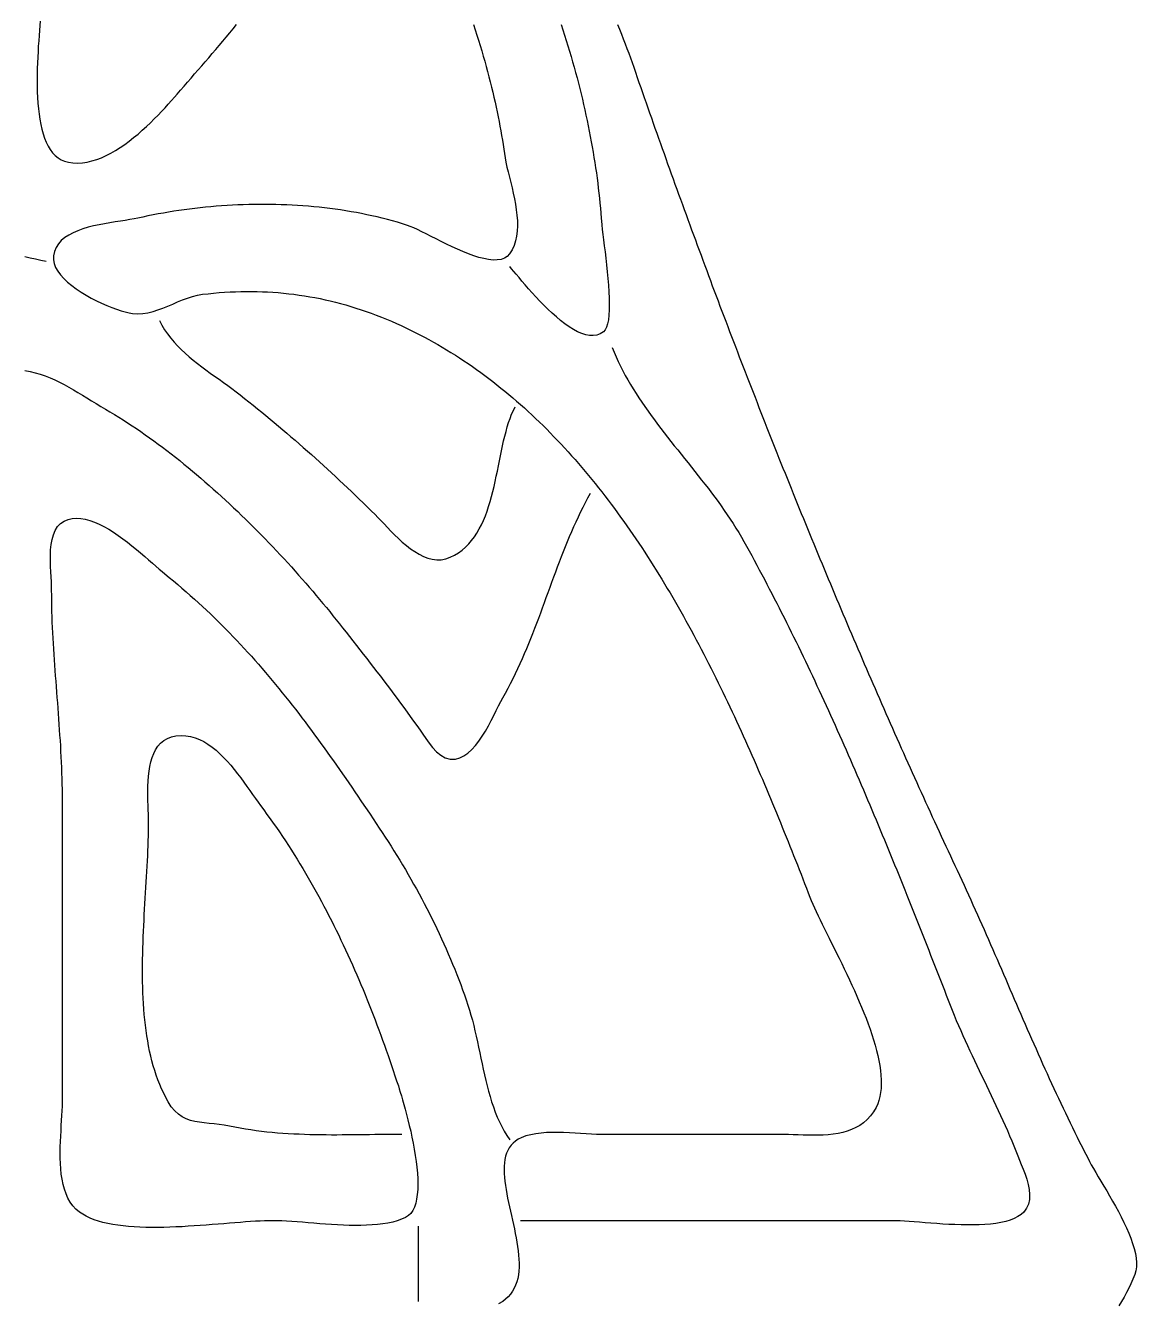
# Model space of a CAD drawing. Header units: millimetres. Extents: x 11 to 803, y 3 to 1113.
# Drawn here: x 415.7 to 621.8, y 177.7 to 414.6 of the extents above; entities that cross this region are included whole.
import ezdxf

# ---------------------------------------------------------------- set-up
doc = ezdxf.new("R2010")
doc.units = ezdxf.units.MM
doc.layers.add('0_0_0', color=3, linetype='Continuous')

msp = doc.modelspace()

# ---------------------------------------------------------------- linework, layer by layer
at = {"layer": '0_0_0'}
for points in [[(418.37, 415.48), (418.31, 414.63), (418.25, 413.74), (418.18, 412.81), (418.12, 411.84), (418.05, 410.84), (418, 409.82), (417.94, 408.78), (417.9, 407.72), (417.86, 406.66), (417.84, 405.58), (417.83, 404.5), (417.84, 403.42), (417.86, 402.35), (417.91, 401.29), (417.97, 400.24), (418.06, 399.22), (418.18, 398.22), (418.32, 397.25), (418.5, 396.31), (418.7, 395.41), (418.94, 394.55), (419.21, 393.74), (419.53, 392.98), (419.88, 392.27), (420.27, 391.63), (420.71, 391.05), (421.19, 390.54), (421.72, 390.1), (422.3, 389.75), (422.93, 389.47), (423.62, 389.29), (424.48, 389.16), (425.36, 389.13), (426.23, 389.18), (427.12, 389.31), (428, 389.52), (428.89, 389.79), (429.77, 390.13), (430.65, 390.52), (431.52, 390.97), (432.39, 391.47), (433.24, 392.02), (434.09, 392.6), (434.92, 393.21), (435.74, 393.86), (436.55, 394.52), (437.33, 395.21), (438.1, 395.91), (438.84, 396.61), (439.56, 397.32), (440.26, 398.02), (440.93, 398.72), (441.56, 399.41), (442.17, 400.07), (442.75, 400.72), (443.29, 401.33), (443.79, 401.92), (444.44, 402.66), (445.09, 403.41), (445.74, 404.16), (446.39, 404.91), (447.05, 405.66), (447.7, 406.41), (448.36, 407.16), (449.02, 407.92), (449.67, 408.68), (450.33, 409.43), (450.98, 410.19), (451.63, 410.96), (452.28, 411.72), (452.93, 412.49), (453.57, 413.27), (454.21, 414.04), (454.84, 414.82)], [(498.77, 414.85), (499.1, 413.87), (499.42, 412.89), (499.73, 411.91), (500.03, 410.93), (500.32, 409.96), (500.61, 408.98), (500.89, 408.02), (501.16, 407.05), (501.42, 406.09), (501.67, 405.13), (501.91, 404.18), (502.14, 403.24), (502.37, 402.3), (502.59, 401.37), (502.8, 400.45), (503, 399.53), (503.19, 398.62), (503.37, 397.72), (503.55, 396.83), (503.71, 395.95), (503.87, 395.09), (504.02, 394.23), (504.16, 393.38), (504.29, 392.55), (504.41, 391.72), (504.52, 390.92), (504.65, 390.12), (504.82, 389.28), (505.01, 388.4), (505.23, 387.48), (505.46, 386.53), (505.7, 385.55), (505.94, 384.55), (506.17, 383.53), (506.39, 382.51), (506.58, 381.49), (506.74, 380.46), (506.86, 379.45), (506.94, 378.44), (506.96, 377.46), (506.92, 376.5), (506.8, 375.57), (506.61, 374.68), (506.34, 373.83), (505.97, 373.03), (505.5, 372.28), (505.06, 371.81), (504.52, 371.47), (503.9, 371.25), (503.2, 371.15), (502.43, 371.14), (501.6, 371.23), (500.72, 371.4), (499.8, 371.64), (498.84, 371.94), (497.85, 372.3), (496.84, 372.7), (495.83, 373.14), (494.82, 373.61), (493.81, 374.09), (492.82, 374.57), (491.85, 375.06), (490.92, 375.53), (490.03, 375.98), (489.19, 376.4), (488.42, 376.78), (487.71, 377.1), (487.07, 377.37), (486.52, 377.57), (485.61, 377.86), (484.68, 378.14), (483.75, 378.4), (482.81, 378.65), (481.87, 378.9), (480.92, 379.13), (479.96, 379.35), (479, 379.55), (478.04, 379.75), (477.07, 379.94), (476.09, 380.11), (475.11, 380.27), (474.13, 380.43), (473.15, 380.57), (472.16, 380.7), (471.16, 380.82), (470.17, 380.93), (469.17, 381.03), (468.17, 381.12), (467.16, 381.2), (466.16, 381.27), (465.15, 381.32), (464.15, 381.37), (463.14, 381.41), (462.13, 381.44), (461.12, 381.46), (460.11, 381.47), (459.1, 381.46), (458.09, 381.45), (457.08, 381.43), (456.08, 381.4), (455.07, 381.36), (454.06, 381.31), (453.06, 381.26), (452.06, 381.19), (451.06, 381.11), (450.06, 381.03), (449.07, 380.93), (448.08, 380.83), (447.09, 380.72), (446.11, 380.59), (445.13, 380.46), (444.15, 380.33), (443.18, 380.18), (442.21, 380.02), (441.25, 379.86), (440.29, 379.69), (439.34, 379.51), (438.4, 379.32), (437.46, 379.12), (436.52, 378.92), (435.82, 378.77), (435.04, 378.64), (434.19, 378.5), (433.28, 378.36), (432.32, 378.22), (431.34, 378.06), (430.33, 377.88), (429.31, 377.69), (428.3, 377.46), (427.3, 377.21), (426.33, 376.92), (425.4, 376.59), (424.52, 376.21), (423.71, 375.78), (422.97, 375.3), (422.32, 374.76), (421.77, 374.16), (421.34, 373.49), (421.03, 372.74), (420.85, 371.91), (420.84, 371.2), (420.99, 370.48), (421.26, 369.77), (421.67, 369.07), (422.18, 368.38), (422.79, 367.7), (423.49, 367.04), (424.26, 366.4), (425.1, 365.78), (425.99, 365.18), (426.91, 364.62), (427.86, 364.09), (428.82, 363.59), (429.79, 363.13), (430.74, 362.72), (431.67, 362.34), (432.56, 362.02), (433.4, 361.74), (434.19, 361.52), (434.9, 361.35), (435.52, 361.25), (436.5, 361.18), (437.46, 361.23), (438.4, 361.37), (439.33, 361.59), (440.25, 361.88), (441.16, 362.22), (442.07, 362.59), (442.98, 362.98), (443.89, 363.37), (444.8, 363.75), (445.71, 364.09), (446.64, 364.39), (447.57, 364.63), (448.52, 364.79), (449.55, 364.9), (450.58, 365), (451.6, 365.09), (452.61, 365.16), (453.62, 365.22), (454.63, 365.26), (455.64, 365.29), (456.64, 365.3), (457.63, 365.3), (458.63, 365.29), (459.62, 365.26), (460.6, 365.22), (461.59, 365.16), (462.57, 365.09), (463.55, 365), (464.52, 364.9), (465.49, 364.78), (466.46, 364.65), (467.43, 364.5), (468.4, 364.34), (469.36, 364.17), (470.32, 363.98), (471.28, 363.78), (472.23, 363.56), (473.19, 363.32), (474.14, 363.08), (475.09, 362.81), (476.04, 362.53), (476.99, 362.24), (477.93, 361.93), (478.88, 361.61), (479.82, 361.27), (480.76, 360.92), (481.71, 360.56), (482.65, 360.17), (483.59, 359.78), (484.52, 359.37), (485.4, 358.97), (486.27, 358.56), (487.13, 358.15), (487.99, 357.72), (488.84, 357.29), (489.68, 356.84), (490.52, 356.39), (491.35, 355.93), (492.18, 355.46), (493, 354.98), (493.81, 354.49), (494.62, 354), (495.43, 353.49), (496.22, 352.98), (497.02, 352.46), (497.8, 351.93), (498.58, 351.39), (499.36, 350.84), (500.13, 350.29), (500.89, 349.73), (501.65, 349.16), (502.4, 348.58), (503.15, 348), (503.89, 347.4), (504.63, 346.8), (505.36, 346.2), (506.08, 345.58), (506.8, 344.96), (507.52, 344.33), (508.23, 343.7), (508.93, 343.06), (509.63, 342.41), (510.33, 341.75), (511.02, 341.09), (511.7, 340.42), (512.38, 339.74), (513.05, 339.06), (513.72, 338.37), (514.39, 337.68), (515.05, 336.98), (515.7, 336.27), (516.35, 335.56), (516.99, 334.84), (517.63, 334.12), (518.27, 333.39), (518.9, 332.66), (519.52, 331.92), (520.15, 331.17), (520.76, 330.42), (521.37, 329.67), (521.98, 328.91), (522.58, 328.14), (523.18, 327.37), (523.77, 326.6), (524.36, 325.82), (524.95, 325.03), (525.53, 324.24), (526.1, 323.45), (526.68, 322.65), (527.24, 321.85), (527.81, 321.04), (528.37, 320.23), (528.92, 319.42), (529.47, 318.6), (530.02, 317.78), (530.56, 316.95), (531.1, 316.13), (531.63, 315.29), (532.16, 314.46), (532.69, 313.62), (533.21, 312.78), (533.73, 311.93), (534.24, 311.08), (534.75, 310.23), (535.26, 309.38), (535.76, 308.52), (536.26, 307.66), (536.76, 306.8), (537.25, 305.93), (537.74, 305.06), (538.22, 304.19), (538.71, 303.32), (539.18, 302.45), (539.66, 301.57), (540.13, 300.7), (540.59, 299.82), (541.06, 298.93), (541.52, 298.05), (541.98, 297.17), (542.43, 296.28), (542.88, 295.39), (543.33, 294.5), (543.77, 293.61), (544.21, 292.72), (544.65, 291.83), (545.08, 290.94), (545.51, 290.04), (545.94, 289.15), (546.37, 288.25), (546.79, 287.35), (547.21, 286.46), (547.62, 285.56), (548.04, 284.66), (548.45, 283.76), (548.85, 282.87), (549.26, 281.97), (549.66, 281.07), (550.06, 280.17), (550.46, 279.28), (550.85, 278.38), (551.24, 277.48), (551.63, 276.59), (552.01, 275.69), (552.4, 274.8), (552.78, 273.9), (553.16, 273.01), (553.53, 272.12), (553.91, 271.23), (554.28, 270.34), (554.64, 269.45), (555.01, 268.56), (555.37, 267.67), (555.74, 266.79), (556.09, 265.91), (556.45, 265.02), (556.81, 264.14), (557.16, 263.27), (557.51, 262.39), (557.86, 261.52), (558.2, 260.65), (558.55, 259.78), (558.89, 258.91), (559.23, 258.05), (559.57, 257.18), (559.91, 256.32), (560.24, 255.47), (560.57, 254.61), (560.9, 253.76), (561.23, 252.92), (561.48, 252.3), (561.75, 251.65), (562.06, 250.97), (562.39, 250.25), (562.74, 249.5), (563.11, 248.72), (563.5, 247.91), (563.91, 247.07), (564.34, 246.21), (564.78, 245.33), (565.23, 244.42), (565.69, 243.5), (566.16, 242.55), (566.63, 241.6), (567.11, 240.62), (567.59, 239.64), (568.06, 238.64), (568.54, 237.63), (569.01, 236.62), (569.48, 235.6), (569.93, 234.57), (570.38, 233.55), (570.81, 232.52), (571.23, 231.5), (571.63, 230.47), (572.02, 229.46), (572.38, 228.44), (572.72, 227.44), (573.04, 226.45), (573.33, 225.47), (573.59, 224.5), (573.82, 223.55), (574.02, 222.61), (574.18, 221.69), (574.31, 220.8), (574.4, 219.92), (574.45, 219.07), (574.46, 218.25), (574.42, 217.45), (574.34, 216.68), (574.2, 215.94), (574.02, 215.24), (573.79, 214.57), (573.5, 213.93), (573, 213.09), (572.45, 212.34), (571.85, 211.68), (571.19, 211.1), (570.49, 210.6), (569.74, 210.18), (568.96, 209.82), (568.14, 209.53), (567.3, 209.29), (566.43, 209.1), (565.54, 208.96), (564.63, 208.86), (563.7, 208.8), (562.77, 208.77), (561.84, 208.76), (560.9, 208.77), (559.97, 208.79), (559.05, 208.82), (558.14, 208.85), (557.25, 208.88), (556.37, 208.91), (555.52, 208.92), (522.52, 208.92), (521.63, 208.93), (520.68, 208.97), (519.7, 209.02), (518.68, 209.09), (517.64, 209.15), (516.58, 209.21), (515.52, 209.26), (514.46, 209.29), (513.4, 209.29), (512.36, 209.26), (511.34, 209.18), (510.36, 209.06), (509.41, 208.87), (508.52, 208.63), (507.67, 208.31), (507.1, 208.02), (506.59, 207.69), (506.15, 207.32), (505.76, 206.91), (505.43, 206.45), (505.16, 205.96), (504.94, 205.44), (504.76, 204.88), (504.63, 204.29), (504.54, 203.68), (504.49, 203.03), (504.47, 202.36), (504.49, 201.67), (504.54, 200.96), (504.62, 200.22), (504.71, 199.47), (504.84, 198.7), (504.97, 197.92), (505.13, 197.12), (505.29, 196.32), (505.47, 195.51), (505.65, 194.69), (505.83, 193.86), (506.02, 193.04), (506.2, 192.21), (506.38, 191.38), (506.55, 190.56), (506.71, 189.74), (506.85, 188.92), (506.97, 188.12), (507.08, 187.33), (507.16, 186.54), (507.22, 185.78), (507.24, 185.03), (507.24, 184.29), (507.2, 183.58), (507.12, 182.89), (507, 182.22), (506.83, 181.57), (506.62, 180.96), (506.36, 180.37), (506.05, 179.82), (505.68, 179.29), (505.25, 178.81), (504.76, 178.36), (504.21, 177.94), (503.44, 177.5)], [(515.08, 414.82), (515.4, 413.83), (515.71, 412.85), (516.02, 411.86), (516.32, 410.87), (516.62, 409.88), (516.91, 408.89), (517.19, 407.9), (517.47, 406.91), (517.74, 405.92), (518.01, 404.93), (518.27, 403.93), (518.52, 402.94), (518.76, 401.95), (519, 400.96), (519.23, 399.97), (519.45, 398.98), (519.67, 398), (519.88, 397.01), (520.09, 396.03), (520.28, 395.05), (520.47, 394.07), (520.65, 393.1), (520.83, 392.12), (520.99, 391.15), (521.15, 390.19), (521.31, 389.22), (521.45, 388.26), (521.59, 387.31), (521.72, 386.35), (521.84, 385.41), (521.95, 384.46), (522.06, 383.53), (522.16, 382.59), (522.25, 381.67), (522.33, 380.74), (522.4, 379.83), (522.47, 378.92), (522.52, 378.35), (522.59, 377.65), (522.69, 376.83), (522.8, 375.91), (522.93, 374.89), (523.07, 373.8), (523.21, 372.65), (523.35, 371.46), (523.49, 370.23), (523.61, 368.98), (523.73, 367.73), (523.83, 366.49), (523.9, 365.27), (523.96, 364.09), (523.98, 362.97), (523.96, 361.92), (523.91, 360.94), (523.82, 360.07), (523.67, 359.31), (523.48, 358.67), (523.23, 358.17), (522.92, 357.82), (522.32, 357.46), (521.69, 357.23), (521.03, 357.13), (520.33, 357.15), (519.61, 357.28), (518.87, 357.52), (518.11, 357.85), (517.33, 358.26), (516.54, 358.75), (515.75, 359.3), (514.96, 359.92), (514.17, 360.58), (513.38, 361.28), (512.61, 362.01), (511.85, 362.76), (511.1, 363.53), (510.38, 364.3), (509.69, 365.06), (509.02, 365.81), (508.39, 366.54), (507.79, 367.24), (507.24, 367.89), (506.73, 368.49), (506.27, 369.04), (505.87, 369.52), (505.52, 369.92)], [(525.53, 414.85), (525.89, 413.95), (526.24, 413.05), (526.59, 412.16), (526.93, 411.27), (527.26, 410.39), (527.59, 409.52), (527.91, 408.64), (528.22, 407.78), (528.52, 406.92), (528.85, 405.97), (529.17, 405.03), (529.5, 404.09), (529.83, 403.15), (530.16, 402.21), (530.48, 401.27), (530.81, 400.32), (531.15, 399.38), (531.48, 398.44), (531.81, 397.5), (532.14, 396.56), (532.47, 395.61), (532.81, 394.67), (533.14, 393.73), (533.48, 392.79), (533.81, 391.84), (534.15, 390.9), (534.49, 389.96), (534.82, 389.01), (535.16, 388.07), (535.5, 387.13), (535.84, 386.19), (536.18, 385.24), (536.52, 384.3), (536.86, 383.36), (537.2, 382.41), (537.55, 381.47), (537.89, 380.53), (538.23, 379.58), (538.58, 378.64), (538.92, 377.7), (539.27, 376.75), (539.61, 375.81), (539.96, 374.87), (540.31, 373.93), (540.66, 372.98), (541.01, 372.04), (541.36, 371.1), (541.71, 370.15), (542.06, 369.21), (542.41, 368.27), (542.76, 367.33), (543.11, 366.38), (543.47, 365.44), (543.82, 364.5), (544.18, 363.56), (544.53, 362.61), (544.89, 361.67), (545.24, 360.73), (545.6, 359.79), (545.96, 358.84), (546.32, 357.9), (546.67, 356.96), (547.03, 356.02), (547.39, 355.08), (547.75, 354.14), (548.12, 353.2), (548.48, 352.26), (548.84, 351.31), (549.2, 350.37), (549.57, 349.43), (549.93, 348.49), (550.3, 347.55), (550.66, 346.61), (551.03, 345.67), (551.4, 344.73), (551.76, 343.79), (552.13, 342.85), (552.5, 341.91), (552.87, 340.98), (553.24, 340.04), (553.61, 339.1), (553.98, 338.16), (554.35, 337.22), (554.73, 336.28), (555.1, 335.35), (555.47, 334.41), (555.85, 333.47), (556.22, 332.54), (556.6, 331.6), (556.97, 330.66), (557.35, 329.73), (557.73, 328.79), (558.1, 327.85), (558.48, 326.92), (558.86, 325.98), (559.24, 325.05), (559.62, 324.11), (560, 323.18), (560.38, 322.25), (560.77, 321.31), (561.15, 320.38), (561.53, 319.45), (561.92, 318.51), (562.3, 317.58), (562.68, 316.65), (563.07, 315.72), (563.46, 314.79), (563.84, 313.86), (564.23, 312.93), (564.62, 312), (565.01, 311.07), (565.4, 310.14), (565.79, 309.21), (566.18, 308.28), (566.57, 307.35), (566.96, 306.42), (567.35, 305.49), (567.74, 304.57), (568.14, 303.64), (568.53, 302.71), (568.93, 301.79), (569.32, 300.86), (569.72, 299.94), (570.11, 299.01), (570.51, 298.09), (570.91, 297.16), (571.3, 296.24), (571.7, 295.32), (572.1, 294.39), (572.5, 293.47), (572.9, 292.55), (573.3, 291.63), (573.71, 290.71), (574.11, 289.79), (574.51, 288.87), (574.91, 287.95), (575.32, 287.03), (575.72, 286.11), (576.13, 285.19), (576.53, 284.28), (576.94, 283.36), (577.34, 282.44), (577.75, 281.53), (578.16, 280.61), (578.57, 279.7), (578.98, 278.78), (579.39, 277.87), (579.8, 276.96), (580.21, 276.04), (580.62, 275.13), (581.03, 274.22), (581.44, 273.31), (581.86, 272.4), (582.27, 271.49), (582.68, 270.58), (583.1, 269.67), (583.51, 268.76), (583.93, 267.86), (584.35, 266.95), (584.76, 266.04), (585.18, 265.14), (585.6, 264.23), (586.02, 263.33), (586.44, 262.42), (586.86, 261.52), (587.28, 260.62), (587.7, 259.72), (588.12, 258.82), (588.54, 257.92), (588.97, 257.01), (589.39, 256.1), (589.81, 255.18), (590.23, 254.27), (590.65, 253.36), (591.06, 252.44), (591.47, 251.53), (591.89, 250.61), (592.3, 249.69), (592.7, 248.78), (593.11, 247.86), (593.52, 246.94), (593.92, 246.02), (594.33, 245.1), (594.73, 244.17), (595.13, 243.25), (595.54, 242.33), (595.94, 241.41), (596.34, 240.48), (596.74, 239.56), (597.14, 238.63), (597.54, 237.71), (597.94, 236.79), (598.34, 235.86), (598.74, 234.94), (599.14, 234.01), (599.54, 233.09), (599.94, 232.17), (600.34, 231.24), (600.74, 230.32), (601.14, 229.4), (601.55, 228.47), (601.95, 227.55), (602.35, 226.63), (602.76, 225.71), (603.17, 224.79), (603.58, 223.87), (603.99, 222.95), (604.4, 222.03), (604.81, 221.11), (605.23, 220.2), (605.64, 219.28), (606.06, 218.37), (606.48, 217.45), (606.9, 216.54), (607.33, 215.63), (607.75, 214.72), (608.18, 213.81), (608.61, 212.9), (609.05, 212), (609.48, 211.09), (609.92, 210.19), (610.37, 209.29), (610.81, 208.39), (611.26, 207.49), (611.71, 206.59), (612.17, 205.7), (612.63, 204.81), (613.09, 203.92), (613.43, 203.28), (613.82, 202.59), (614.25, 201.85), (614.72, 201.06), (615.22, 200.22), (615.74, 199.35), (616.28, 198.45), (616.83, 197.51), (617.38, 196.56), (617.93, 195.59), (618.47, 194.6), (618.99, 193.61), (619.48, 192.61), (619.95, 191.62), (620.38, 190.63), (620.77, 189.66), (621.1, 188.7), (621.38, 187.77), (621.6, 186.86), (621.74, 185.99), (621.81, 185.15), (621.79, 184.36), (621.68, 183.61), (621.48, 182.92), (621.14, 182.07), (620.77, 181.23), (620.38, 180.4), (619.95, 179.57), (619.51, 178.75), (619.03, 177.94), (618.53, 177.13)], [(415.55, 371.78), (416.54, 371.55), (417.53, 371.34), (418.52, 371.12), (419.52, 370.92)], [(440.52, 359.92), (440.98, 359.05), (441.48, 358.22), (442.03, 357.42), (442.61, 356.66), (443.24, 355.92), (443.89, 355.21), (444.58, 354.52), (445.29, 353.85), (446.03, 353.2), (446.79, 352.57), (447.57, 351.95), (448.36, 351.35), (449.16, 350.75), (449.96, 350.17), (450.77, 349.59), (451.58, 349.01), (452.39, 348.44), (453.19, 347.86), (453.98, 347.28), (454.76, 346.7), (455.52, 346.11), (456.33, 345.48), (457.12, 344.84), (457.92, 344.2), (458.71, 343.56), (459.5, 342.92), (460.28, 342.27), (461.07, 341.63), (461.84, 340.98), (462.62, 340.33), (463.39, 339.67), (464.16, 339.02), (464.93, 338.36), (465.69, 337.7), (466.45, 337.04), (467.21, 336.38), (467.97, 335.71), (468.72, 335.04), (469.47, 334.37), (470.22, 333.69), (470.97, 333.01), (471.72, 332.33), (472.46, 331.65), (473.2, 330.96), (473.94, 330.27), (474.68, 329.58), (475.41, 328.88), (476.15, 328.19), (476.88, 327.48), (477.61, 326.78), (478.34, 326.07), (479.07, 325.35), (479.8, 324.64), (480.52, 323.92), (481.05, 323.38), (481.61, 322.8), (482.2, 322.17), (482.83, 321.51), (483.48, 320.83), (484.16, 320.15), (484.87, 319.47), (485.59, 318.81), (486.34, 318.18), (487.11, 317.59), (487.9, 317.05), (488.69, 316.57), (489.5, 316.17), (490.32, 315.85), (491.15, 315.64), (491.98, 315.53), (492.81, 315.55), (493.65, 315.7), (494.48, 316), (495.27, 316.39), (496, 316.83), (496.68, 317.33), (497.31, 317.88), (497.9, 318.47), (498.45, 319.11), (498.96, 319.78), (499.43, 320.5), (499.87, 321.25), (500.28, 322.04), (500.65, 322.85), (501, 323.69), (501.32, 324.55), (501.61, 325.44), (501.89, 326.34), (502.15, 327.26), (502.39, 328.19), (502.61, 329.13), (502.83, 330.08), (503.03, 331.04), (503.23, 331.99), (503.42, 332.94), (503.61, 333.89), (503.8, 334.83), (504, 335.76), (504.19, 336.68), (504.39, 337.59), (504.6, 338.47), (504.83, 339.34), (505.06, 340.18), (505.31, 340.99), (505.58, 341.77), (505.87, 342.52), (506.19, 343.24), (506.52, 343.92)], [(524.52, 354.92), (524.88, 354.04), (525.25, 353.17), (525.65, 352.3), (526.07, 351.44), (526.5, 350.59), (526.96, 349.74), (527.43, 348.9), (527.92, 348.06), (528.43, 347.23), (528.95, 346.4), (529.49, 345.58), (530.04, 344.76), (530.6, 343.94), (531.18, 343.12), (531.76, 342.31), (532.36, 341.51), (532.96, 340.7), (533.57, 339.9), (534.18, 339.09), (534.8, 338.29), (535.43, 337.5), (536.06, 336.7), (536.7, 335.9), (537.33, 335.11), (537.97, 334.31), (538.6, 333.52), (539.24, 332.72), (539.87, 331.92), (540.5, 331.13), (541.13, 330.33), (541.75, 329.53), (542.37, 328.73), (542.98, 327.93), (543.58, 327.12), (544.17, 326.32), (544.76, 325.51), (545.33, 324.7), (545.89, 323.88), (546.44, 323.06), (546.98, 322.24), (547.5, 321.42), (548.01, 320.59), (548.5, 319.75), (548.97, 318.92), (549.45, 318.05), (549.93, 317.17), (550.41, 316.3), (550.88, 315.43), (551.35, 314.55), (551.82, 313.67), (552.29, 312.79), (552.76, 311.91), (553.22, 311.03), (553.68, 310.14), (554.14, 309.26), (554.6, 308.37), (555.05, 307.48), (555.51, 306.59), (555.96, 305.7), (556.41, 304.8), (556.86, 303.91), (557.31, 303.01), (557.75, 302.12), (558.19, 301.22), (558.64, 300.32), (559.07, 299.42), (559.51, 298.51), (559.95, 297.61), (560.38, 296.71), (560.82, 295.8), (561.25, 294.89), (561.68, 293.99), (562.1, 293.08), (562.53, 292.17), (562.95, 291.25), (563.38, 290.34), (563.8, 289.43), (564.22, 288.52), (564.64, 287.6), (565.05, 286.68), (565.47, 285.77), (565.88, 284.85), (566.3, 283.93), (566.71, 283.01), (567.12, 282.09), (567.52, 281.17), (567.93, 280.25), (568.34, 279.33), (568.74, 278.41), (569.14, 277.48), (569.55, 276.56), (569.95, 275.63), (570.34, 274.71), (570.74, 273.78), (571.14, 272.86), (571.53, 271.93), (571.93, 271), (572.32, 270.08), (572.71, 269.15), (573.1, 268.22), (573.49, 267.29), (573.88, 266.36), (574.27, 265.43), (574.65, 264.5), (575.04, 263.57), (575.42, 262.64), (575.8, 261.71), (576.18, 260.78), (576.56, 259.85), (576.94, 258.92), (577.32, 257.99), (577.7, 257.06), (578.08, 256.13), (578.45, 255.2), (578.83, 254.27), (579.2, 253.34), (579.57, 252.41), (579.95, 251.47), (580.32, 250.54), (580.69, 249.61), (581.06, 248.68), (581.43, 247.75), (581.79, 246.82), (582.16, 245.89), (582.53, 244.96), (582.89, 244.03), (583.26, 243.11), (583.62, 242.18), (583.99, 241.25), (584.35, 240.32), (584.71, 239.39), (585.07, 238.47), (585.44, 237.54), (585.8, 236.61), (586.16, 235.69), (586.52, 234.76), (586.88, 233.84), (587.23, 232.92), (587.61, 231.96), (587.99, 231.02), (588.38, 230.07), (588.79, 229.13), (589.19, 228.19), (589.61, 227.26), (590.03, 226.33), (590.45, 225.39), (590.88, 224.46), (591.32, 223.54), (591.76, 222.61), (592.2, 221.68), (592.64, 220.76), (593.08, 219.83), (593.53, 218.91), (593.97, 217.99), (594.41, 217.06), (594.86, 216.14), (595.3, 215.21), (595.73, 214.29), (596.17, 213.36), (596.6, 212.43), (597.02, 211.5), (597.44, 210.57), (597.86, 209.63), (598.27, 208.69), (598.67, 207.75), (599.06, 206.81), (599.44, 205.87), (599.81, 204.92), (600.11, 204.17), (600.44, 203.36), (600.79, 202.48), (601.13, 201.56), (601.44, 200.62), (601.7, 199.66), (601.88, 198.7), (601.97, 197.77), (601.93, 196.86), (601.76, 196.01), (601.42, 195.22), (600.9, 194.52), (600.4, 194.06), (599.8, 193.67), (599.12, 193.32), (598.37, 193.03), (597.54, 192.78), (596.65, 192.58), (595.71, 192.42), (594.72, 192.3), (593.68, 192.21), (592.61, 192.16), (591.51, 192.13), (590.4, 192.12), (589.27, 192.14), (588.13, 192.18), (586.99, 192.23), (585.86, 192.3), (584.75, 192.37), (583.65, 192.45), (582.59, 192.53), (581.56, 192.62), (580.57, 192.69), (579.63, 192.77), (578.75, 192.83), (577.94, 192.87), (577.19, 192.9), (576.52, 192.92), (507.52, 192.92)], [(415.56, 350.67), (416.54, 350.48), (417.49, 350.24), (418.42, 349.96), (419.34, 349.64), (420.24, 349.28), (421.12, 348.89), (421.99, 348.48), (422.85, 348.04), (423.7, 347.57), (424.55, 347.09), (425.39, 346.59), (426.24, 346.09), (427.08, 345.57), (427.93, 345.05), (428.79, 344.52), (429.65, 344), (430.52, 343.48), (431.35, 342.99), (432.17, 342.5), (432.99, 341.99), (433.81, 341.47), (434.62, 340.94), (435.44, 340.41), (436.25, 339.86), (437.07, 339.31), (437.88, 338.74), (438.69, 338.17), (439.49, 337.59), (440.3, 337), (441.1, 336.4), (441.9, 335.79), (442.69, 335.18), (443.49, 334.56), (444.28, 333.93), (445.07, 333.29), (445.86, 332.65), (446.64, 332), (447.42, 331.35), (448.2, 330.69), (448.97, 330.02), (449.74, 329.34), (450.51, 328.66), (451.28, 327.98), (452.04, 327.29), (452.79, 326.59), (453.55, 325.89), (454.29, 325.19), (455.04, 324.48), (455.78, 323.77), (456.52, 323.05), (457.25, 322.33), (457.98, 321.6), (458.7, 320.87), (459.42, 320.14), (460.14, 319.41), (460.85, 318.67), (461.55, 317.93), (462.25, 317.19), (462.95, 316.45), (463.64, 315.7), (464.33, 314.95), (465.01, 314.2), (465.68, 313.45), (466.35, 312.7), (467.01, 311.95), (467.67, 311.19), (468.32, 310.44), (468.97, 309.68), (469.61, 308.93), (470.24, 308.18), (470.87, 307.42), (471.5, 306.67), (472.11, 305.92), (472.72, 305.16), (473.32, 304.41), (473.92, 303.66), (474.51, 302.92), (475.15, 302.1), (475.79, 301.28), (476.43, 300.47), (477.07, 299.65), (477.71, 298.83), (478.34, 298.02), (478.98, 297.2), (479.61, 296.38), (480.25, 295.56), (480.88, 294.74), (481.51, 293.92), (482.14, 293.1), (482.76, 292.28), (483.39, 291.45), (484.01, 290.62), (484.63, 289.79), (485.24, 288.96), (485.85, 288.13), (486.46, 287.29), (487.07, 286.45), (487.68, 285.61), (488.28, 284.76), (488.87, 283.92), (489.37, 283.18), (489.93, 282.37), (490.54, 281.52), (491.21, 280.69), (491.94, 279.93), (492.73, 279.29), (493.57, 278.81), (494.48, 278.55), (495.45, 278.55), (496.26, 278.76), (497.03, 279.14), (497.77, 279.66), (498.48, 280.31), (499.16, 281.06), (499.8, 281.9), (500.42, 282.8), (501, 283.75), (501.55, 284.72), (502.07, 285.7), (502.56, 286.66), (503.02, 287.58), (503.45, 288.44), (503.86, 289.23), (504.23, 289.92), (504.73, 290.8), (505.22, 291.7), (505.69, 292.6), (506.15, 293.51), (506.6, 294.42), (507.03, 295.34), (507.46, 296.26), (507.87, 297.19), (508.27, 298.12), (508.67, 299.05), (509.06, 299.99), (509.44, 300.93), (509.81, 301.88), (510.18, 302.83), (510.54, 303.77), (510.9, 304.72), (511.26, 305.68), (511.61, 306.63), (511.96, 307.58), (512.31, 308.53), (512.66, 309.49), (513, 310.44), (513.35, 311.39), (513.7, 312.34), (514.05, 313.29), (514.41, 314.23), (514.76, 315.18), (515.12, 316.12), (515.49, 317.06), (515.86, 317.99), (516.24, 318.92), (516.63, 319.84), (517.02, 320.76), (517.42, 321.68), (517.83, 322.59), (518.25, 323.49), (518.68, 324.39), (519.12, 325.28), (519.58, 326.17), (520.04, 327.05), (520.52, 327.92)], [(485.52, 208.92), (484.52, 208.91), (483.51, 208.91), (482.5, 208.9), (481.49, 208.89), (480.49, 208.88), (479.48, 208.87), (478.47, 208.85), (477.47, 208.84), (476.46, 208.83), (475.45, 208.82), (474.45, 208.82), (473.44, 208.81), (472.44, 208.81), (471.44, 208.82), (470.43, 208.83), (469.43, 208.85), (468.43, 208.87), (467.43, 208.9), (466.43, 208.94), (465.43, 208.99), (464.43, 209.04), (463.44, 209.11), (462.44, 209.18), (461.44, 209.27), (460.45, 209.37), (459.46, 209.48), (458.47, 209.61), (457.47, 209.75), (456.49, 209.9), (455.5, 210.07), (454.51, 210.26), (453.52, 210.46), (452.56, 210.64), (451.6, 210.77), (450.67, 210.87), (449.75, 210.96), (448.85, 211.05), (447.97, 211.17), (447.12, 211.32), (446.3, 211.53), (445.51, 211.82), (444.75, 212.2), (444.04, 212.68), (443.36, 213.3), (442.72, 214.06), (442.13, 214.97), (441.71, 215.75), (441.31, 216.55), (440.93, 217.36), (440.58, 218.19), (440.25, 219.03), (439.94, 219.89), (439.66, 220.76), (439.39, 221.65), (439.14, 222.55), (438.92, 223.47), (438.71, 224.39), (438.52, 225.33), (438.34, 226.28), (438.19, 227.24), (438.05, 228.21), (437.92, 229.19), (437.81, 230.17), (437.72, 231.17), (437.63, 232.17), (437.57, 233.18), (437.51, 234.19), (437.46, 235.21), (437.43, 236.23), (437.41, 237.26), (437.39, 238.29), (437.39, 239.33), (437.39, 240.36), (437.41, 241.4), (437.42, 242.44), (437.45, 243.48), (437.48, 244.52), (437.52, 245.56), (437.57, 246.6), (437.61, 247.63), (437.67, 248.66), (437.72, 249.69), (437.78, 250.71), (437.84, 251.73), (437.9, 252.75), (437.96, 253.76), (438.02, 254.76), (438.08, 255.76), (438.14, 256.74), (438.19, 257.72), (438.25, 258.69), (438.3, 259.65), (438.35, 260.6), (438.39, 261.54), (438.43, 262.47), (438.46, 263.39), (438.49, 264.29), (438.51, 265.18), (438.52, 266.05), (438.52, 266.92), (438.52, 267.59), (438.49, 268.33), (438.46, 269.12), (438.43, 269.95), (438.4, 270.82), (438.38, 271.71), (438.38, 272.62), (438.39, 273.55), (438.42, 274.47), (438.49, 275.39), (438.59, 276.29), (438.74, 277.17), (438.92, 278.02), (439.16, 278.83), (439.46, 279.59), (439.82, 280.29), (440.25, 280.93), (440.75, 281.5), (441.32, 281.98), (441.99, 282.37), (442.74, 282.67), (443.58, 282.85), (444.53, 282.92), (445.42, 282.88), (446.29, 282.74), (447.13, 282.51), (447.95, 282.18), (448.75, 281.79), (449.53, 281.32), (450.29, 280.78), (451.03, 280.19), (451.74, 279.55), (452.44, 278.86), (453.11, 278.14), (453.77, 277.4), (454.4, 276.63), (455.02, 275.84), (455.62, 275.05), (456.2, 274.26), (456.76, 273.48), (457.3, 272.71), (457.82, 271.96), (458.33, 271.24), (458.82, 270.56), (459.29, 269.92), (459.89, 269.11), (460.48, 268.3), (461.07, 267.49), (461.65, 266.68), (462.22, 265.85), (462.79, 265.03), (463.35, 264.2), (463.91, 263.36), (464.46, 262.52), (465, 261.68), (465.54, 260.83), (466.07, 259.98), (466.59, 259.13), (467.11, 258.27), (467.62, 257.4), (468.13, 256.54), (468.63, 255.67), (469.12, 254.79), (469.61, 253.92), (470.1, 253.04), (470.58, 252.15), (471.05, 251.27), (471.52, 250.38), (471.98, 249.48), (472.44, 248.59), (472.89, 247.69), (473.34, 246.79), (473.78, 245.88), (474.21, 244.98), (474.64, 244.07), (475.07, 243.15), (475.49, 242.24), (475.91, 241.32), (476.32, 240.41), (476.72, 239.48), (477.13, 238.56), (477.52, 237.64), (477.91, 236.71), (478.3, 235.78), (478.68, 234.85), (479.06, 233.92), (479.44, 232.99), (479.81, 232.05), (480.17, 231.12), (480.53, 230.18), (480.89, 229.24), (481.24, 228.3), (481.59, 227.36), (481.93, 226.42), (482.27, 225.48), (482.61, 224.53), (482.94, 223.59), (483.27, 222.65), (483.59, 221.7), (483.91, 220.75), (484.23, 219.81), (484.54, 218.86), (484.85, 217.92), (485.02, 217.4), (485.2, 216.79), (485.41, 216.1), (485.64, 215.33), (485.88, 214.49), (486.13, 213.58), (486.38, 212.63), (486.64, 211.62), (486.89, 210.58), (487.14, 209.5), (487.38, 208.4), (487.6, 207.29), (487.8, 206.16), (487.99, 205.04), (488.15, 203.92), (488.28, 202.82), (488.38, 201.74), (488.44, 200.68), (488.46, 199.67), (488.44, 198.7), (488.37, 197.79), (488.24, 196.94), (488.07, 196.15), (487.83, 195.44), (487.53, 194.81), (487.16, 194.28), (486.72, 193.85), (486.21, 193.52), (485.46, 193.19), (484.66, 192.91), (483.81, 192.67), (482.91, 192.48), (481.98, 192.32), (481, 192.21), (480, 192.12), (478.97, 192.07), (477.91, 192.04), (476.84, 192.03), (475.75, 192.05), (474.66, 192.09), (473.55, 192.14), (472.45, 192.2), (471.35, 192.28), (470.26, 192.36), (469.18, 192.45), (468.12, 192.53), (467.08, 192.62), (466.06, 192.7), (465.08, 192.77), (464.12, 192.83), (463.21, 192.87), (462.34, 192.9), (461.52, 192.92), (460.8, 192.91), (460.02, 192.89), (459.2, 192.85), (458.34, 192.8), (457.44, 192.74), (456.51, 192.68), (455.54, 192.6), (454.54, 192.52), (453.52, 192.44), (452.47, 192.35), (451.4, 192.27), (450.31, 192.18), (449.21, 192.1), (448.1, 192.01), (446.97, 191.94), (445.84, 191.87), (444.71, 191.8), (443.57, 191.75), (442.44, 191.71), (441.31, 191.68), (440.19, 191.66), (439.08, 191.66), (437.98, 191.68), (436.9, 191.71), (435.84, 191.76), (434.8, 191.84), (433.79, 191.94), (432.8, 192.06), (431.85, 192.21), (430.93, 192.39), (430.05, 192.59), (429.2, 192.83), (428.4, 193.1), (427.64, 193.4), (426.93, 193.74), (426.28, 194.11), (425.67, 194.52), (425.03, 195.07), (424.46, 195.69), (423.97, 196.38), (423.55, 197.12), (423.19, 197.92), (422.89, 198.77), (422.65, 199.66), (422.46, 200.59), (422.32, 201.54), (422.21, 202.53), (422.15, 203.53), (422.11, 204.54), (422.11, 205.56), (422.12, 206.59), (422.16, 207.61), (422.2, 208.62), (422.26, 209.61), (422.32, 210.58), (422.38, 211.53), (422.44, 212.44), (422.48, 213.31), (422.51, 214.14), (422.52, 214.92), (422.52, 270.92), (422.52, 271.93), (422.51, 272.94), (422.49, 273.94), (422.47, 274.95), (422.43, 275.96), (422.4, 276.97), (422.35, 277.97), (422.31, 278.98), (422.25, 279.98), (422.2, 280.99), (422.14, 281.99), (422.07, 282.99), (422.01, 284), (421.94, 285), (421.87, 286), (421.79, 287), (421.72, 288), (421.64, 289), (421.56, 290), (421.49, 291), (421.41, 292), (421.34, 293), (421.26, 294), (421.19, 294.99), (421.11, 295.99), (421.05, 296.99), (420.98, 297.98), (420.91, 298.98), (420.85, 299.97), (420.8, 300.97), (420.74, 301.97), (420.7, 302.96), (420.65, 303.95), (420.62, 304.95), (420.58, 305.94), (420.56, 306.94), (420.54, 307.93), (420.53, 308.92), (420.52, 309.92), (420.51, 310.64), (420.47, 311.46), (420.41, 312.35), (420.36, 313.31), (420.31, 314.3), (420.28, 315.32), (420.29, 316.35), (420.34, 317.37), (420.44, 318.35), (420.61, 319.3), (420.86, 320.18), (421.19, 320.98), (421.63, 321.68), (422.17, 322.26), (422.84, 322.71), (423.57, 323.01), (424.32, 323.19), (425.11, 323.26), (425.92, 323.22), (426.75, 323.08), (427.61, 322.85), (428.47, 322.54), (429.34, 322.15), (430.23, 321.71), (431.11, 321.2), (431.99, 320.65), (432.87, 320.06), (433.73, 319.44), (434.59, 318.8), (435.42, 318.14), (436.24, 317.47), (437.03, 316.81), (437.79, 316.15), (438.51, 315.52), (439.21, 314.91), (439.86, 314.34), (440.46, 313.81), (441.02, 313.33), (441.52, 312.91), (442.33, 312.26), (443.13, 311.6), (443.92, 310.94), (444.7, 310.27), (445.48, 309.6), (446.25, 308.92), (447, 308.25), (447.76, 307.56), (448.5, 306.88), (449.24, 306.19), (449.97, 305.49), (450.69, 304.8), (451.41, 304.09), (452.12, 303.39), (452.82, 302.68), (453.52, 301.97), (454.21, 301.25), (454.9, 300.53), (455.57, 299.81), (456.25, 299.08), (456.92, 298.36), (457.58, 297.62), (458.23, 296.89), (458.89, 296.15), (459.53, 295.4), (460.18, 294.65), (460.81, 293.9), (461.45, 293.15), (462.07, 292.39), (462.7, 291.63), (463.32, 290.87), (463.93, 290.11), (464.55, 289.34), (465.16, 288.56), (465.76, 287.79), (466.36, 287.01), (466.96, 286.23), (467.56, 285.44), (468.15, 284.65), (468.74, 283.86), (469.32, 283.07), (469.91, 282.27), (470.49, 281.47), (471.07, 280.67), (471.65, 279.87), (472.22, 279.06), (472.8, 278.25), (473.37, 277.43), (473.94, 276.62), (474.51, 275.8), (475.08, 274.98), (475.65, 274.15), (476.21, 273.32), (476.78, 272.5), (477.35, 271.66), (477.91, 270.83), (478.47, 269.99), (479.04, 269.15), (479.6, 268.31), (480.17, 267.46), (480.73, 266.62), (481.3, 265.77), (481.86, 264.92), (482.41, 264.08), (482.96, 263.24), (483.5, 262.39), (484.04, 261.53), (484.58, 260.67), (485.11, 259.8), (485.63, 258.93), (486.16, 258.05), (486.67, 257.16), (487.18, 256.27), (487.69, 255.37), (488.19, 254.47), (488.69, 253.56), (489.18, 252.65), (489.66, 251.74), (490.14, 250.82), (490.61, 249.89), (491.07, 248.97), (491.53, 248.04), (491.98, 247.11), (492.42, 246.17), (492.86, 245.23), (493.29, 244.29), (493.71, 243.35), (494.12, 242.41), (494.52, 241.46), (494.92, 240.51), (495.31, 239.57), (495.69, 238.62), (496.06, 237.67), (496.42, 236.72), (496.77, 235.77), (497.11, 234.82), (497.44, 233.87), (497.76, 232.92), (498.06, 232), (498.33, 231.06), (498.59, 230.1), (498.84, 229.12), (499.07, 228.13), (499.3, 227.13), (499.52, 226.12), (499.73, 225.1), (499.95, 224.08), (500.16, 223.05), (500.38, 222.03), (500.6, 221), (500.83, 219.97), (501.06, 218.95), (501.31, 217.94), (501.58, 216.94), (501.86, 215.95), (502.16, 214.97), (502.48, 214.01), (502.83, 213.07), (503.2, 212.15), (503.6, 211.25), (504.03, 210.37), (504.49, 209.52), (504.99, 208.7), (505.52, 207.92)], [(488.52, 191.92), (488.52, 177.92)]]:
    msp.add_lwpolyline(points, dxfattribs=at)

doc.saveas('drawing.dxf')
